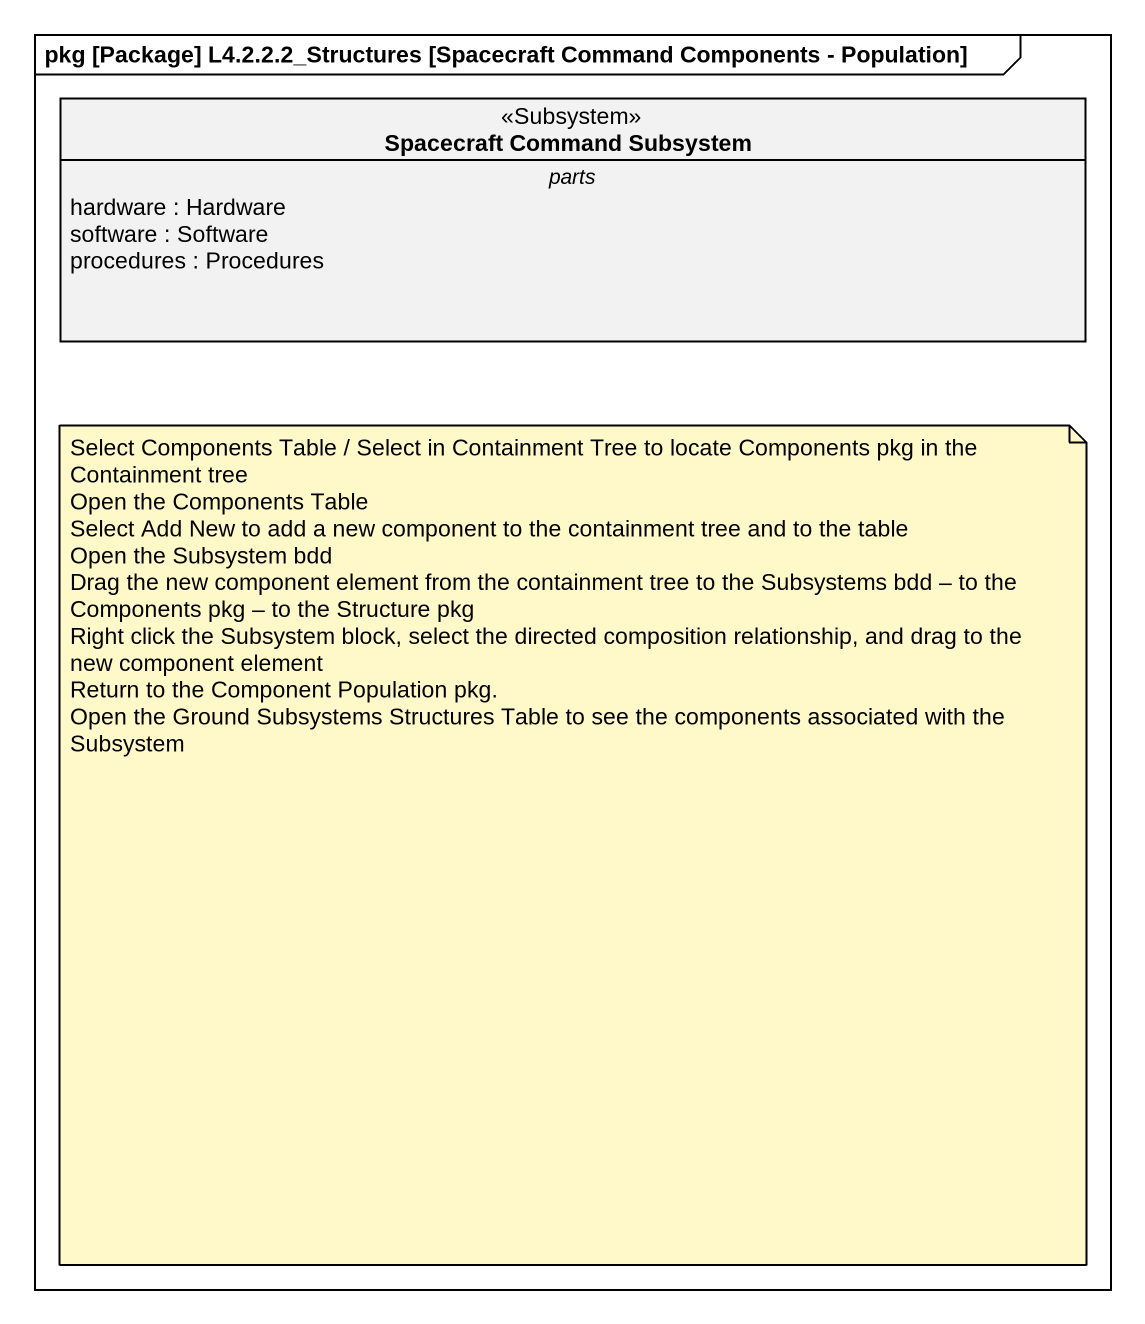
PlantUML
@startuml
mainframe pkg [Package] L4.2.2.2_Structures [Spacecraft Command Components - Population]
hide circle
hide empty members
class "Spacecraft Command Subsystem" as Spacecraft_Command_Subsystem <<Subsystem>> {
  -- parts --
  hardware : Hardware
  software : Software
  procedures : Procedures
}
note as N1
  Select Components Table / Select in Containment Tree to locate Components pkg in the Containment tree
  Open the Components Table
  Select Add New to add a new component to the containment tree and to the table
  Open the Subsystem bdd
  Drag the new component element from the containment tree to the Subsystems bdd – to the Components pkg – to the Structure pkg
  Right click the Subsystem block, select the directed composition relationship, and drag to the new component element
  Return to the Component Population pkg.
  Open the Ground Subsystems Structures Table to see the components associated with the Subsystem
end note
@enduml
